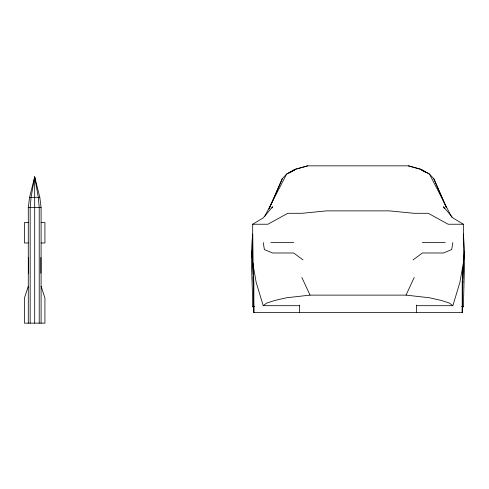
<?xml version="1.0" encoding="UTF-8"?>
<svg xmlns="http://www.w3.org/2000/svg" width="489" height="489" viewBox="0 0 489 489"><rect width="100%" height="100%" fill="white"/><g stroke="black" fill="none" stroke-linecap="round" stroke-linejoin="round"><path stroke-width="0.73" d="M253.204 276.468L253.864 312.618L462.209 312.618L462.814 281.016M462.839 278.742L462.979 267.373M463.327 238.571L463.383 234.023L464.55 251.077L464.55 262.593L463.383 306.792L461.867 306.792M462.796 282.532L463.23 267.758M463.334 264.066L464.55 251.077M254.207 306.792L252.691 306.792C252.568 282.538 250.142 258.229 252.691 234.023L253.057 264.341M28.289 323.156L28.289 207.568L29.572 197.33L34.695 176.847L39.811 197.33L41.094 207.568L41.094 323.156M452.845 242.556L451.677 249.586L443.48 252.99L422.41 252.99L413.046 259.891M39.218 323.156L39.218 207.568L38.313 197.33L34.695 176.847L31.07 197.33L30.165 207.568L30.165 323.156M416.561 305.692L452.845 305.692L459.868 282.532L463.383 262.593L462.209 282.532L462.209 312.618M28.289 286.285L24.45 297.99L24.45 323.156L44.933 323.156L44.933 297.99L41.094 286.285M446.494 207.691L433.792 178.705L429.434 174.041L421.243 169.359L408.37 165.844L307.703 165.844L294.83 169.359L286.64 174.041L282.281 178.705L269.347 208.326M268.974 209.072L282.281 178.705M251.523 251.077L252.691 262.593L256.205 282.532L263.229 305.692L266.737 303.046L274.934 300.405L286.64 297.758L310.044 295.118L406.029 295.118L414.22 277.446M264.598 216.676L286.64 174.041L295.454 169.359L292.269 171.309M271.921 208.033L272.593 206.731L263.229 217.88L252.691 224.237L252.691 266.811M289.665 172.868L290.906 172.085M292.147 171.309L295.252 169.359L307.703 165.844M289.72 172.868L290.992 172.085M252.691 306.792L254.182 306.566M29.572 197.33L39.811 197.33M28.289 207.568L41.094 207.568M28.289 222.495L24.45 222.495L24.45 242.978L28.289 242.978M41.094 222.495L44.933 222.495L44.933 242.978L41.094 242.978M252.691 224.237L267.911 224.237L287.807 213.29L302.135 213.29L326.713 210.869L389.36 210.869L413.938 213.29L428.266 213.29L448.162 224.237L463.383 224.237L463.383 266.811M270.845 242.556L293.687 242.556M422.386 242.556L445.228 242.556M263.229 305.692L299.512 305.692M406.029 295.118L429.434 297.758L441.139 300.405L449.336 303.046L452.845 305.692M461.891 306.566L463.383 306.792M408.37 165.844L420.821 169.359L425.785 172.476M463.383 224.237L452.845 217.88L443.48 206.731L444.483 208.687M423.804 171.309L420.619 169.359L429.434 174.041L451.818 217.348M303.021 259.891L293.663 252.99L272.593 252.99L264.396 249.586L263.229 242.556M301.854 277.446L310.044 295.118M446.42 207.636L433.792 178.705M253.064 275.148L252.691 262.593L253.864 282.532L253.864 312.618M253.106 276.621L253.278 282.532M416.561 305.099L416.561 312.618M299.512 305.099L299.512 312.618M40.874 257.465L40.874 273.265M34.695 176.847L34.695 323.156M28.509 257.465L28.509 273.265"/></g></svg>
